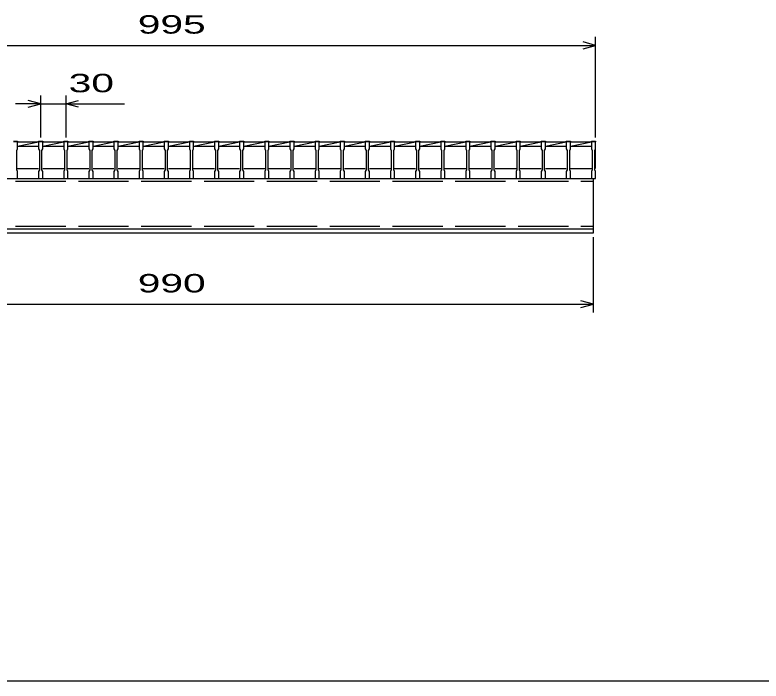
# Model space of a CAD drawing. Units: millimetres, scale not verified. Extents: x -1820 to 1731, y -1282 to 1054.
# Drawn here: x -1117 to -227, y -1146 to -351 of the extents above; entities that cross this region are included whole.
import ezdxf
from ezdxf.enums import TextEntityAlignment as Align

# ---------------------------------------------------------------- set-up
doc = ezdxf.new("R2010")
doc.units = ezdxf.units.MM
doc.header["$LTSCALE"] = 10
doc.linetypes.add('DASHED', pattern=[7.5, 6, -1.5])
for name, color, linetype, lineweight in [('0_2', 150, 'Continuous', 25), ('16', 3, 'Continuous', 25), ('22', 4, 'Continuous', 25)]:
    doc.layers.add(name, color=color, linetype=linetype, lineweight=lineweight)
doc.styles.add('ベクトル', font='')
doc.styles.get('ベクトル').set_extended_font_data('ベクトル')

msp = doc.modelspace()

# ---------------------------------------------------------------- linework, layer by layer
at = {"layer": '0_2'}
msp.add_line((1731, -1146.5), (-1729, -1146.5), dxfattribs=at)
at = {"layer": '16'}
for p, q in [((-1119, -501.8), (-1114, -501.8)), ((-1114, -502.5), (-1119, -502.5)), ((-1114, -501.8), (-1114, -502.5)), ((-1114, -502.5), (-1089, -502.5)), ((-1114, -508), (-1089, -502.5)), ((-1114, -511), (-1114, -502.5)), ((-1089, -502.5), (-1089, -501.8)), ((-1089, -501.8), (-1084, -501.8)), ((-1084, -502.5), (-1089, -502.5)), ((-1089, -502.5), (-1089, -511)), ((-1084, -501.8), (-1084, -502.5)), ((-1084, -502.5), (-1059, -502.5)), ((-1084, -508), (-1059, -502.5)), ((-1084, -511), (-1084, -502.5)), ((-1059, -502.5), (-1059, -501.8)), ((-1059, -501.8), (-1054, -501.8)), ((-1054, -502.5), (-1059, -502.5)), ((-1059, -502.5), (-1059, -511)), ((-1054, -501.8), (-1054, -502.5)), ((-1054, -502.5), (-1029, -502.5)), ((-1054, -508), (-1029, -502.5)), ((-1054, -511), (-1054, -502.5)), ((-1029, -502.5), (-1029, -501.8)), ((-1029, -501.8), (-1024, -501.8)), ((-1024, -502.5), (-1029, -502.5)), ((-1029, -502.5), (-1029, -511)), ((-1024, -501.8), (-1024, -502.5)), ((-1024, -502.5), (-999, -502.5)), ((-1024, -508), (-999, -502.5)), ((-1024, -511), (-1024, -502.5)), ((-999, -502.5), (-999, -501.8)), ((-999, -501.8), (-994, -501.8)), ((-994, -502.5), (-999, -502.5)), ((-999, -502.5), (-999, -511)), ((-994, -501.8), (-994, -502.5)), ((-994, -502.5), (-969, -502.5)), ((-994, -508), (-969, -502.5)), ((-994, -511), (-994, -502.5)), ((-969, -502.5), (-969, -501.8)), ((-969, -501.8), (-964, -501.8)), ((-964, -502.5), (-969, -502.5)), ((-969, -502.5), (-969, -511)), ((-964, -501.8), (-964, -502.5)), ((-964, -502.5), (-939, -502.5)), ((-964, -508), (-939, -502.5)), ((-964, -511), (-964, -502.5)), ((-939, -502.5), (-939, -501.8)), ((-939, -501.8), (-934, -501.8)), ((-934, -502.5), (-939, -502.5)), ((-939, -502.5), (-939, -511)), ((-934, -501.8), (-934, -502.5)), ((-934, -502.5), (-909, -502.5)), ((-934, -508), (-909, -502.5)), ((-934, -511), (-934, -502.5)), ((-909, -502.5), (-909, -501.8)), ((-909, -501.8), (-904, -501.8)), ((-904, -502.5), (-909, -502.5)), ((-909, -502.5), (-909, -511)), ((-904, -501.8), (-904, -502.5)), ((-904, -502.5), (-879, -502.5)), ((-904, -508), (-879, -502.5)), ((-904, -511), (-904, -502.5)), ((-879, -502.5), (-879, -501.8)), ((-879, -501.8), (-874, -501.8)), ((-874, -502.5), (-879, -502.5)), ((-879, -502.5), (-879, -511)), ((-874, -501.8), (-874, -502.5)), ((-874, -502.5), (-849, -502.5)), ((-874, -508), (-849, -502.5)), ((-874, -511), (-874, -502.5)), ((-849, -502.5), (-849, -501.8)), ((-849, -501.8), (-844, -501.8)), ((-844, -502.5), (-849, -502.5)), ((-849, -502.5), (-849, -511)), ((-844, -501.8), (-844, -502.5)), ((-844, -502.5), (-819, -502.5)), ((-844, -508), (-819, -502.5)), ((-844, -511), (-844, -502.5)), ((-819, -502.5), (-819, -501.8)), ((-819, -501.8), (-814, -501.8)), ((-814, -502.5), (-819, -502.5)), ((-819, -502.5), (-819, -511)), ((-814, -501.8), (-814, -502.5)), ((-814, -502.5), (-789, -502.5)), ((-814, -508), (-789, -502.5)), ((-814, -511), (-814, -502.5)), ((-789, -502.5), (-789, -501.8)), ((-789, -501.8), (-784, -501.8)), ((-784, -502.5), (-789, -502.5)), ((-789, -502.5), (-789, -511)), ((-784, -501.8), (-784, -502.5)), ((-784, -502.5), (-759, -502.5)), ((-784, -508), (-759, -502.5)), ((-784, -511), (-784, -502.5)), ((-759, -502.5), (-759, -501.8)), ((-759, -501.8), (-754, -501.8)), ((-754, -502.5), (-759, -502.5)), ((-759, -502.5), (-759, -511)), ((-754, -501.8), (-754, -502.5)), ((-754, -502.5), (-729, -502.5)), ((-754, -508), (-729, -502.5)), ((-754, -511), (-754, -502.5)), ((-729, -502.5), (-729, -501.8)), ((-729, -501.8), (-724, -501.8)), ((-724, -502.5), (-729, -502.5)), ((-729, -502.5), (-729, -511)), ((-724, -501.8), (-724, -502.5)), ((-724, -502.5), (-699, -502.5)), ((-724, -508), (-699, -502.5)), ((-724, -511), (-724, -502.5)), ((-699, -502.5), (-699, -501.8)), ((-699, -501.8), (-694, -501.8)), ((-694, -502.5), (-699, -502.5)), ((-699, -502.5), (-699, -511)), ((-694, -501.8), (-694, -502.5)), ((-694, -502.5), (-669, -502.5)), ((-694, -508), (-669, -502.5)), ((-694, -511), (-694, -502.5)), ((-669, -502.5), (-669, -501.8)), ((-669, -501.8), (-664, -501.8)), ((-664, -502.5), (-669, -502.5)), ((-669, -502.5), (-669, -511)), ((-664, -501.8), (-664, -502.5)), ((-664, -502.5), (-639, -502.5)), ((-664, -508), (-639, -502.5)), ((-664, -511), (-664, -502.5)), ((-639, -502.5), (-639, -501.8)), ((-639, -501.8), (-634, -501.8)), ((-634, -502.5), (-639, -502.5)), ((-639, -502.5), (-639, -511)), ((-634, -501.8), (-634, -502.5)), ((-634, -502.5), (-609, -502.5)), ((-634, -508), (-609, -502.5)), ((-634, -511), (-634, -502.5)), ((-609, -502.5), (-609, -501.8)), ((-609, -501.8), (-604, -501.8)), ((-604, -502.5), (-609, -502.5)), ((-609, -502.5), (-609, -511)), ((-604, -501.8), (-604, -502.5)), ((-604, -502.5), (-579, -502.5)), ((-604, -508), (-579, -502.5)), ((-604, -511), (-604, -502.5)), ((-579, -502.5), (-579, -501.8)), ((-579, -501.8), (-574, -501.8)), ((-574, -502.5), (-579, -502.5)), ((-579, -502.5), (-579, -511)), ((-574, -501.8), (-574, -502.5)), ((-574, -502.5), (-549, -502.5)), ((-574, -508), (-549, -502.5)), ((-574, -511), (-574, -502.5)), ((-549, -502.5), (-549, -501.8)), ((-549, -501.8), (-544, -501.8)), ((-544, -502.5), (-549, -502.5)), ((-549, -502.5), (-549, -511)), ((-544, -501.8), (-544, -502.5)), ((-544, -502.5), (-519, -502.5)), ((-544, -508), (-519, -502.5)), ((-544, -511), (-544, -502.5)), ((-519, -502.5), (-519, -501.8)), ((-519, -501.8), (-514, -501.8)), ((-514, -502.5), (-519, -502.5)), ((-519, -502.5), (-519, -511)), ((-514, -501.8), (-514, -502.5)), ((-514, -502.5), (-489, -502.5)), ((-514, -508), (-489, -502.5)), ((-514, -511), (-514, -502.5)), ((-489, -502.5), (-489, -501.8)), ((-489, -501.8), (-484, -501.8)), ((-484, -502.5), (-489, -502.5)), ((-489, -502.5), (-489, -511)), ((-484, -501.8), (-484, -502.5)), ((-484, -502.5), (-459, -502.5)), ((-484, -508), (-459, -502.5)), ((-484, -511), (-484, -502.5)), ((-459, -502.5), (-459, -501.8)), ((-459, -501.8), (-454, -501.8)), ((-454, -502.5), (-459, -502.5)), ((-459, -502.5), (-459, -511)), ((-454, -501.8), (-454, -502.5)), ((-454, -502.5), (-429, -502.5)), ((-454, -508), (-429, -502.5)), ((-454, -511), (-454, -502.5)), ((-429, -502.5), (-429, -501.8)), ((-429, -501.8), (-424, -501.8)), ((-424, -502.5), (-429, -502.5)), ((-429, -502.5), (-429, -511)), ((-424, -501.8), (-424, -502.5)), ((-424, -511), (-424, -502.5)), ((-424, -534.5), (-424, -502.5)), ((-1115, -513), (-1114, -511)), ((-1115, -536), (-1115, -513)), ((-1114, -508), (-1089, -508)), ((-1089, -511), (-1088, -513)), ((-1088, -513), (-1088, -536)), ((-1085, -513), (-1084, -511)), ((-1085, -536), (-1085, -513)), ((-1084, -508), (-1059, -508)), ((-1059, -511), (-1058, -513)), ((-1058, -513), (-1058, -536)), ((-1055, -513), (-1054, -511)), ((-1055, -536), (-1055, -513)), ((-1054, -508), (-1029, -508)), ((-1029, -511), (-1028, -513)), ((-1028, -513), (-1028, -536)), ((-1025, -513), (-1024, -511)), ((-1025, -536), (-1025, -513)), ((-1024, -508), (-999, -508)), ((-999, -511), (-998, -513)), ((-998, -513), (-998, -536)), ((-995, -513), (-994, -511)), ((-995, -536), (-995, -513)), ((-994, -508), (-969, -508)), ((-969, -511), (-968, -513)), ((-968, -513), (-968, -536)), ((-965, -513), (-964, -511)), ((-965, -536), (-965, -513)), ((-964, -508), (-939, -508)), ((-939, -511), (-938, -513)), ((-938, -513), (-938, -536)), ((-935, -513), (-934, -511)), ((-935, -536), (-935, -513)), ((-934, -508), (-909, -508)), ((-909, -511), (-908, -513)), ((-908, -513), (-908, -536)), ((-905, -513), (-904, -511)), ((-905, -536), (-905, -513)), ((-904, -508), (-879, -508)), ((-879, -511), (-878, -513)), ((-878, -513), (-878, -536)), ((-875, -513), (-874, -511)), ((-875, -536), (-875, -513)), ((-874, -508), (-849, -508)), ((-849, -511), (-848, -513)), ((-848, -513), (-848, -536)), ((-845, -513), (-844, -511)), ((-845, -536), (-845, -513)), ((-844, -508), (-819, -508)), ((-819, -511), (-818, -513)), ((-818, -513), (-818, -536)), ((-815, -513), (-814, -511)), ((-815, -536), (-815, -513)), ((-814, -508), (-789, -508)), ((-789, -511), (-788, -513)), ((-788, -513), (-788, -536)), ((-785, -513), (-784, -511)), ((-785, -536), (-785, -513)), ((-784, -508), (-759, -508)), ((-759, -511), (-758, -513)), ((-758, -513), (-758, -536)), ((-755, -513), (-754, -511)), ((-755, -536), (-755, -513)), ((-754, -508), (-729, -508)), ((-729, -511), (-728, -513)), ((-728, -513), (-728, -536)), ((-725, -513), (-724, -511)), ((-725, -536), (-725, -513)), ((-724, -508), (-699, -508)), ((-699, -511), (-698, -513)), ((-698, -513), (-698, -536)), ((-695, -513), (-694, -511)), ((-695, -536), (-695, -513)), ((-694, -508), (-669, -508)), ((-669, -511), (-668, -513)), ((-668, -513), (-668, -536)), ((-665, -513), (-664, -511)), ((-665, -536), (-665, -513)), ((-664, -508), (-639, -508)), ((-639, -511), (-638, -513)), ((-638, -513), (-638, -536)), ((-635, -513), (-634, -511)), ((-635, -536), (-635, -513)), ((-634, -508), (-609, -508)), ((-609, -511), (-608, -513)), ((-608, -513), (-608, -536)), ((-605, -513), (-604, -511)), ((-605, -536), (-605, -513)), ((-604, -508), (-579, -508)), ((-579, -511), (-578, -513)), ((-578, -513), (-578, -536)), ((-575, -513), (-574, -511)), ((-575, -536), (-575, -513)), ((-574, -508), (-549, -508)), ((-549, -511), (-548, -513)), ((-548, -513), (-548, -536)), ((-545, -513), (-544, -511)), ((-545, -536), (-545, -513)), ((-544, -508), (-519, -508)), ((-519, -511), (-518, -513)), ((-518, -513), (-518, -536)), ((-515, -513), (-514, -511)), ((-515, -536), (-515, -513)), ((-514, -508), (-489, -508)), ((-489, -511), (-488, -513)), ((-488, -513), (-488, -536)), ((-485, -513), (-484, -511)), ((-485, -536), (-485, -513)), ((-484, -508), (-459, -508)), ((-459, -511), (-458, -513)), ((-458, -513), (-458, -536)), ((-455, -513), (-454, -511)), ((-455, -536), (-455, -513)), ((-454, -508), (-429, -508)), ((-429, -511), (-428, -513)), ((-428, -513), (-428, -536)), ((-425, -513), (-424, -511)), ((-425, -536), (-425, -513)), ((-1114, -538), (-1115, -536)), ((-1114, -534.5), (-1089, -534.5)), ((-1114, -546.5), (-1114, -538)), ((-1088, -536), (-1089, -538)), ((-1089, -538), (-1089, -546.5)), ((-1084, -538), (-1085, -536)), ((-1084, -534.5), (-1059, -534.5)), ((-1084, -546.5), (-1084, -538)), ((-1058, -536), (-1059, -538)), ((-1059, -538), (-1059, -546.5)), ((-1054, -538), (-1055, -536)), ((-1054, -534.5), (-1029, -534.5)), ((-1054, -546.5), (-1054, -538)), ((-1028, -536), (-1029, -538)), ((-1029, -538), (-1029, -546.5)), ((-1024, -538), (-1025, -536)), ((-1024, -534.5), (-999, -534.5)), ((-1024, -546.5), (-1024, -538)), ((-998, -536), (-999, -538)), ((-999, -538), (-999, -546.5)), ((-994, -538), (-995, -536)), ((-994, -534.5), (-969, -534.5)), ((-994, -546.5), (-994, -538)), ((-968, -536), (-969, -538)), ((-969, -538), (-969, -546.5)), ((-964, -538), (-965, -536)), ((-964, -534.5), (-939, -534.5)), ((-964, -546.5), (-964, -538)), ((-938, -536), (-939, -538)), ((-939, -538), (-939, -546.5)), ((-934, -538), (-935, -536)), ((-934, -534.5), (-909, -534.5)), ((-934, -546.5), (-934, -538)), ((-908, -536), (-909, -538)), ((-909, -538), (-909, -546.5)), ((-904, -538), (-905, -536)), ((-904, -534.5), (-879, -534.5)), ((-904, -546.5), (-904, -538)), ((-878, -536), (-879, -538)), ((-879, -538), (-879, -546.5)), ((-874, -538), (-875, -536)), ((-874, -534.5), (-849, -534.5)), ((-874, -546.5), (-874, -538)), ((-848, -536), (-849, -538)), ((-849, -538), (-849, -546.5)), ((-844, -538), (-845, -536)), ((-844, -534.5), (-819, -534.5)), ((-844, -546.5), (-844, -538)), ((-818, -536), (-819, -538)), ((-819, -538), (-819, -546.5)), ((-814, -538), (-815, -536)), ((-814, -534.5), (-789, -534.5)), ((-814, -546.5), (-814, -538)), ((-788, -536), (-789, -538)), ((-789, -538), (-789, -546.5)), ((-784, -538), (-785, -536)), ((-784, -534.5), (-759, -534.5)), ((-784, -546.5), (-784, -538)), ((-758, -536), (-759, -538)), ((-759, -538), (-759, -546.5)), ((-754, -538), (-755, -536)), ((-754, -534.5), (-729, -534.5)), ((-754, -546.5), (-754, -538)), ((-728, -536), (-729, -538)), ((-729, -538), (-729, -546.5)), ((-724, -538), (-725, -536)), ((-724, -534.5), (-699, -534.5)), ((-724, -546.5), (-724, -538)), ((-698, -536), (-699, -538)), ((-699, -538), (-699, -546.5)), ((-694, -538), (-695, -536)), ((-694, -534.5), (-669, -534.5)), ((-694, -546.5), (-694, -538)), ((-668, -536), (-669, -538)), ((-669, -538), (-669, -546.5)), ((-664, -538), (-665, -536)), ((-664, -534.5), (-639, -534.5)), ((-664, -546.5), (-664, -538)), ((-638, -536), (-639, -538)), ((-639, -538), (-639, -546.5)), ((-634, -538), (-635, -536)), ((-634, -534.5), (-609, -534.5)), ((-634, -546.5), (-634, -538)), ((-608, -536), (-609, -538)), ((-609, -538), (-609, -546.5)), ((-604, -538), (-605, -536)), ((-604, -534.5), (-579, -534.5)), ((-604, -546.5), (-604, -538)), ((-578, -536), (-579, -538)), ((-579, -538), (-579, -546.5)), ((-574, -538), (-575, -536)), ((-574, -534.5), (-549, -534.5)), ((-574, -546.5), (-574, -538)), ((-548, -536), (-549, -538)), ((-549, -538), (-549, -546.5)), ((-544, -538), (-545, -536)), ((-544, -534.5), (-519, -534.5)), ((-544, -546.5), (-544, -538)), ((-518, -536), (-519, -538)), ((-519, -538), (-519, -546.5)), ((-514, -538), (-515, -536)), ((-514, -534.5), (-489, -534.5)), ((-514, -546.5), (-514, -538)), ((-488, -536), (-489, -538)), ((-489, -538), (-489, -546.5)), ((-484, -538), (-485, -536)), ((-484, -534.5), (-459, -534.5)), ((-484, -546.5), (-484, -538)), ((-458, -536), (-459, -538)), ((-459, -538), (-459, -546.5)), ((-454, -538), (-455, -536)), ((-454, -534.5), (-429, -534.5)), ((-454, -546.5), (-454, -538)), ((-428, -536), (-429, -538)), ((-429, -538), (-429, -546.5)), ((-424, -538), (-425, -536)), ((-424, -546.5), (-424, -538)), ((-1416.5, -546.5), (-426.5, -546.5)), ((-1119, -546.5), (-1114, -546.5)), ((-1089, -546.5), (-1084, -546.5)), ((-1059, -546.5), (-1054, -546.5)), ((-1029, -546.5), (-1024, -546.5)), ((-999, -546.5), (-994, -546.5)), ((-969, -546.5), (-964, -546.5)), ((-939, -546.5), (-934, -546.5)), ((-909, -546.5), (-904, -546.5)), ((-879, -546.5), (-874, -546.5)), ((-849, -546.5), (-844, -546.5)), ((-819, -546.5), (-814, -546.5)), ((-789, -546.5), (-784, -546.5)), ((-759, -546.5), (-754, -546.5)), ((-729, -546.5), (-724, -546.5)), ((-699, -546.5), (-694, -546.5)), ((-669, -546.5), (-664, -546.5)), ((-639, -546.5), (-634, -546.5)), ((-609, -546.5), (-604, -546.5)), ((-579, -546.5), (-574, -546.5)), ((-549, -546.5), (-544, -546.5)), ((-519, -546.5), (-514, -546.5)), ((-489, -546.5), (-484, -546.5)), ((-459, -546.5), (-454, -546.5)), ((-429, -546.5), (-424, -546.5)), ((-426.5, -606.5), (-426.5, -546.5)), ((-1416.5, -606.5), (-426.5, -606.5)), ((-1416.5, -606.5), (-426.5, -606.5)), ((-1416.5, -611.5), (-426.5, -611.5)), ((-426.5, -611.5), (-426.5, -606.5))]:
    msp.add_line(p, q, dxfattribs=at)
at = {"layer": '16', "linetype": 'DASHED'}
for p, q in [((-1416.5, -549.7), (-426.5, -549.7)), ((-1416.5, -603.3), (-426.5, -603.3))]:
    msp.add_line(p, q, dxfattribs=at)
at = {"layer": '22'}
for p, q in [((-424, -497.5), (-424, -377.5)), ((-1419, -387.5), (-424, -387.5)), ((-424, -387.5), (-439, -383.5)), ((-439, -391.5), (-424, -387.5)), ((-1086.5, -457.5), (-1101.5, -453.5)), ((-1086.5, -497.5), (-1086.5, -447.5)), ((-1056.5, -447.5), (-1056.5, -497.5)), ((-1056.5, -457.5), (-1041.5, -453.5)), ((-1086.5, -457.5), (-1116.5, -457.5)), ((-1101.5, -461.5), (-1086.5, -457.5)), ((-1086.5, -457.5), (-1056.5, -457.5)), ((-1041.5, -461.5), (-1056.5, -457.5)), ((-1056.5, -457.5), (-986.5, -457.5)), ((-426.5, -706.5), (-426.5, -616.5)), ((-426.5, -696.5), (-441.5, -692.5)), ((-1416.5, -696.5), (-426.5, -696.5)), ((-441.5, -700.5), (-426.5, -696.5))]:
    msp.add_line(p, q, dxfattribs=at)

# ---------------------------------------------------------------- texts
at = {"layer": '22', "color": 2, "style": 'ベクトル', "width": 1.65}
for s, p in [(' 995 ', (-984, -362.5)), (' 30 ', (-1066.5, -432.5)), (' 990 ', (-984, -671.5))]:
    msp.add_text(s, height=21.99, dxfattribs=at).set_placement(p, align=Align.MIDDLE_LEFT)

doc.saveas('drawing.dxf')
